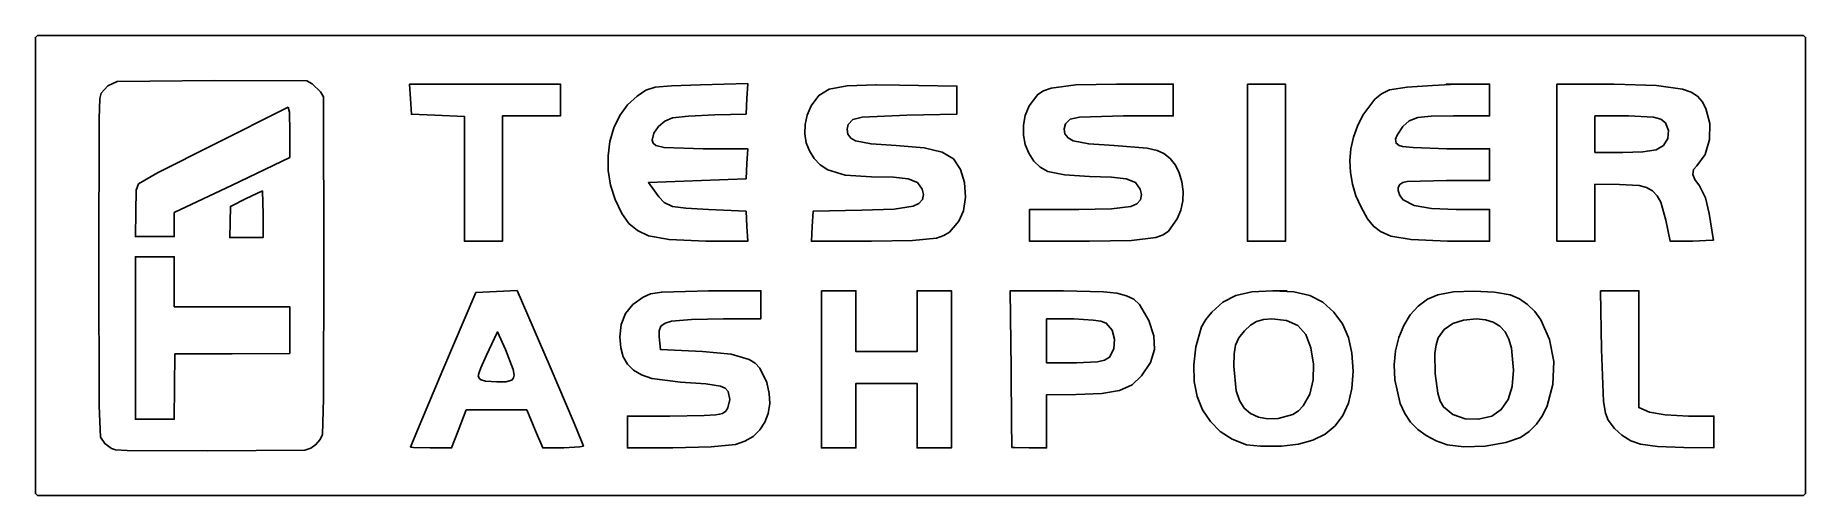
# Model space of a CAD drawing. Extents: x 0 to 142, y 0 to 37.
import ezdxf

# ---------------------------------------------------------------- set-up
doc = ezdxf.new("R2010")
doc.units = 0
doc.layers.add('Layer_1', color=7, linetype='CONTINUOUS')

msp = doc.modelspace()

# ---------------------------------------------------------------- linework, layer by layer
at = {"layer": 'Layer_1', "color": 7}
for points in [[(0.172912, 36.850391), (0, 36.687735), (0, 0.162655), (0.172912, -0.000001), (141.560952, -0.000001), (141.732312, 0.162655), (141.732312, 36.687735), (141.560952, 36.850391), (0.172912, 36.850391)], [(14.365112, 33.228695), (21.736504, 33.202775), (22.156632, 32.965263), (22.822488, 32.327575), (23.068192, 31.925967), (23.084832, 18.612327), (23.075389, 7.774773), (22.981688, 4.875471), (22.784532, 4.454536), (22.462369, 4.089927), (22.04836, 3.810764), (21.575664, 3.646167), (13.782632, 3.577127), (7.336509, 3.620467), (6.425468, 3.677072), (6.103336, 3.782967), (5.560727, 4.16779), (5.2206, 4.682639), (5.105795, 7.189191), (5.082568, 18.443959), (5.105271, 30.165415), (5.157166, 31.788995), (5.256992, 32.219671), (5.79154, 32.823774), (6.54168, 33.163967), (14.365064, 33.228767), (14.365112, 33.228695)], [(29.965432, 32.946623), (29.965432, 32.946623), (35.991432, 32.946623), (42.034232, 32.946623), (42.034232, 31.672695), (42.034232, 30.401647), (39.968392, 30.401647), (37.388472, 30.401647), (37.388472, 25.137503), (37.388472, 20.368551), (35.870152, 20.368551), (34.353432, 20.368551), (34.353432, 25.124551), (34.353432, 30.364215), (31.987272, 30.462103), (30.103512, 30.542711), (30.033912, 31.761935), (29.964312, 32.946623), (29.965432, 32.946623)], [(57.039672, 32.985423), (56.968472, 31.786343), (56.899672, 30.546967), (54.404632, 30.477927), (52.288792, 30.378607), (51.016232, 30.240415), (50.404662, 29.971323), (49.889272, 29.545151), (49.516882, 29.028832), (49.370632, 28.459791), (49.455122, 28.211498), (49.666392, 28.023631), (50.338312, 27.862415), (53.468872, 27.777479), (57.037672, 27.777479), (56.968072, 26.595679), (56.899272, 25.373567), (53.342552, 25.231063), (49.083512, 25.062647), (49.905592, 23.932663), (50.348822, 23.459001), (51.003672, 23.162543), (52.084712, 23.015903), (53.894632, 22.914959), (56.899272, 22.772455), (56.968072, 21.550343), (57.037672, 20.368543), (53.676552, 20.382943), (50.734152, 20.496663), (49.097592, 20.788871), (48.205306, 21.22591), (47.523462, 21.789608), (46.958663, 22.583107), (46.417512, 23.709551), (46.04391, 24.84974), (45.855939, 26.026207), (45.84552, 27.205808), (46.004572, 28.355401), (46.325017, 29.441841), (46.798775, 30.431986), (47.417766, 31.292692), (48.173912, 31.990815), (48.869392, 32.453428), (49.623912, 32.694719), (50.939132, 32.818907), (53.251912, 32.891927), (57.039192, 32.985487), (57.039672, 32.985423)], [(67.311512, 32.893343), (67.311512, 32.893343), (67.350712, 32.893343), (69.194952, 32.876063), (73.786232, 32.798303), (73.786232, 31.672639), (73.786232, 30.546975), (69.762312, 30.467775), (66.204072, 30.309439), (65.450232, 30.125183), (65.077112, 29.727895), (64.985812, 29.32872), (65.037912, 28.950575), (65.275612, 28.633419), (65.668952, 28.412215), (66.902912, 28.155229), (68.914712, 28.022119), (71.147132, 27.847308), (72.609512, 27.511103), (73.504802, 26.966848), (74.077832, 26.110503), (74.387222, 25.071213), (74.464472, 23.902359), (74.306032, 22.800132), (73.944312, 21.964839), (73.183022, 21.089453), (72.732001, 20.819357), (72.136312, 20.626135), (70.222372, 20.414818), (66.936952, 20.367031), (62.128872, 20.367031), (62.196872, 21.548831), (62.268072, 22.766615), (66.167672, 22.844375), (68.747112, 22.941611), (70.271992, 23.169695), (70.741572, 23.380912), (71.027192, 23.705175), (71.095712, 24.108089), (70.998392, 24.535759), (70.616072, 25.059719), (69.877512, 25.356255), (68.710302, 25.495008), (66.942552, 25.537623), (64.823792, 25.669742), (63.458632, 26.097583), (62.844725, 26.496258), (62.346773, 27.002499), (61.970638, 27.596641), (61.722182, 28.259021), (61.607267, 28.969973), (61.631756, 29.709832), (61.80151, 30.458934), (62.122392, 31.197615), (62.720932, 32.045215), (63.566312, 32.546399), (64.996812, 32.81242), (67.309672, 32.893311), (67.311512, 32.893343)], [(86.566952, 32.946623), (91.098872, 32.946623), (91.098872, 31.672695), (91.098872, 30.401647), (87.114552, 30.401647), (83.607832, 30.312399), (82.850872, 30.152615), (82.465672, 29.771159), (82.374052, 29.359079), (82.432072, 28.970807), (82.678672, 28.647736), (83.082712, 28.420935), (84.341212, 28.156707), (86.369512, 28.027959), (89.027702, 27.817268), (89.812113, 27.640089), (90.355512, 27.403231), (90.855646, 27.005292), (91.269882, 26.472451), (91.587533, 25.83389), (91.797912, 25.118791), (91.891218, 24.359433), (91.861322, 23.590123), (91.703401, 22.843103), (91.412632, 22.150615), (90.731962, 21.178314), (90.299568, 20.878923), (89.709352, 20.663639), (87.765182, 20.424433), (84.402312, 20.368551), (79.594152, 20.368551), (79.594152, 21.641039), (79.594152, 22.914967), (83.536232, 22.914967), (86.166882, 22.959145), (87.717832, 23.158231), (88.195742, 23.364517), (88.485432, 23.690839), (88.551062, 24.100357), (88.448632, 24.537247), (88.067912, 25.058335), (87.333832, 25.356311), (86.165262, 25.500274), (84.391352, 25.553511), (82.404472, 25.684503), (81.072712, 25.943607), (80.453787, 26.293838), (79.938211, 26.791921), (79.535913, 27.40772), (79.256822, 28.111099), (79.110867, 28.87192), (79.107978, 29.660047), (79.258083, 30.445343), (79.571112, 31.197671), (80.254492, 32.118083), (80.712604, 32.412313), (81.332072, 32.629943), (83.297212, 32.882195), (86.566392, 32.946623), (86.566952, 32.946623)], [(97.041992, 32.946623), (98.558712, 32.946623), (100.076952, 32.946623), (100.076952, 26.656151), (100.076952, 20.368551), (98.558712, 20.368551), (97.041992, 20.368551), (97.041992, 26.656151), (97.041992, 32.946623)], [(113.210792, 32.946623), (116.430792, 32.946623), (116.430792, 31.672695), (116.430792, 30.401647), (113.535352, 30.401647), (111.751272, 30.385452), (110.679272, 30.286487), (110.004952, 30.016235), (109.496232, 29.550911), (109.023112, 28.868607), (108.909272, 28.550487), (108.946872, 28.210767), (109.191112, 28.032279), (109.467112, 27.963239), (110.311992, 27.863911), (113.017912, 27.777543), (116.430472, 27.777543), (116.430472, 26.505055), (116.430472, 25.231119), (112.979912, 25.231119), (109.840232, 25.144759), (109.490642, 25.068807), (109.233512, 24.914447), (109.105812, 24.669333), (109.106152, 24.422143), (109.242232, 24.022487), (109.505032, 23.682255), (110.392392, 23.223071), (111.772182, 22.989655), (113.751912, 22.919343), (116.430472, 22.914543), (116.430472, 21.640607), (116.430472, 20.368119), (113.069352, 20.381079), (110.148232, 20.496239), (108.520632, 20.782687), (107.707557, 21.151754), (107.131092, 21.571556), (106.654077, 22.174509), (106.139352, 23.093031), (105.734853, 24.006449), (105.452009, 24.940025), (105.290542, 25.884594), (105.250172, 26.830992), (105.330619, 27.770055), (105.531604, 28.69262), (105.852849, 29.589523), (106.294072, 30.451599), (107.247712, 31.738133), (107.783324, 32.165035), (108.419032, 32.479807), (109.834917, 32.702498), (111.871352, 32.845654), (113.314267, 32.922124), (113.433758, 32.939368), (112.949592, 32.944759), (113.210472, 32.944759), (113.210472, 32.946359), (113.210792, 32.946623)], [(121.824712, 32.946623), (121.824712, 32.946623), (126.415912, 32.937983), (129.785952, 32.851783), (131.886872, 32.552199), (132.566018, 32.304622), (133.065682, 31.979409), (133.440441, 31.553734), (133.744872, 31.004775), (134.078166, 29.78849), (134.048122, 28.507374), (133.685573, 27.323024), (133.021352, 26.397039), (132.766632, 26.100503), (132.699432, 25.703207), (132.870952, 25.301039), (133.228712, 24.804983), (133.719312, 23.83537), (134.021992, 22.599711), (134.335992, 20.595975), (134.355992, 20.466423), (134.286392, 20.447703), (132.699832, 20.368503), (130.891832, 20.368503), (130.544472, 22.064191), (130.142762, 23.493914), (129.861361, 24.00315), (129.485752, 24.391815), (129.005031, 24.661632), (128.415102, 24.823184), (126.826952, 24.924415), (124.858232, 24.930015), (124.858232, 22.402311), (124.858232, 20.368343), (123.341512, 20.368343), (121.823192, 20.368343), (121.823192, 26.657383), (121.823192, 32.946415), (121.824712, 32.946623)], [(20.24856, 31.094007), (14.283192, 28.122943), (9.765464, 25.832304), (8.242, 24.961871), (8.080846, 24.463013), (8.029648, 22.733567), (8.003888, 20.739903), (9.563096, 20.739903), (11.12232, 20.739903), (11.12232, 21.697151), (11.12232, 22.655839), (15.740816, 24.866863), (20.359296, 27.077887), (20.359296, 29.106103), (20.336544, 30.709091), (20.24856, 31.094007), (20.24856, 31.094007)], [(124.861272, 30.401623), (124.861272, 30.152591), (124.861272, 28.937679), (124.861272, 27.473743), (127.103032, 27.478543), (128.700232, 27.536143), (129.766392, 27.675775), (130.351228, 28.026338), (130.696522, 28.586142), (130.763311, 29.235962), (130.512632, 29.856575), (130.134612, 30.142667), (129.546472, 30.299927), (127.545912, 30.402127), (124.861272, 30.402127), (124.861272, 30.401623)], [(18.194896, 24.397599), (16.885944, 23.777191), (15.608832, 23.158215), (15.583072, 21.905879), (15.558832, 20.654983), (16.893568, 20.654983), (18.228312, 20.654983), (18.228312, 22.526287), (18.194952, 24.397599), (18.194896, 24.397599)], [(8.012968, 19.123391), (8.012968, 12.615551), (8.012968, 6.109151), (9.56764, 6.109151), (11.119272, 6.109151), (11.143512, 8.723231), (11.166232, 11.340183), (15.763472, 11.361783), (20.362256, 11.383383), (20.362256, 13.254695), (20.362256, 15.126007), (15.742248, 15.126007), (11.12224, 15.126007), (11.12224, 17.123983), (11.12224, 19.123415), (9.569088, 19.123415), (8.012904, 19.123415), (8.012968, 19.123391)], [(38.565352, 16.418623), (41.216712, 10.306639), (43.135432, 5.801103), (43.719352, 4.368831), (43.874072, 3.962903), (43.588872, 3.900983), (42.311832, 3.821783), (40.620632, 3.821783), (40.042792, 5.186399), (39.340472, 6.860495), (36.921272, 6.860495), (34.497432, 6.860495), (33.846792, 5.179199), (33.321992, 3.821783), (31.597512, 3.821783), (30.270392, 3.857783), (30.036792, 3.879383), (30.147512, 4.155759), (30.725352, 5.553487), (32.631832, 10.064783), (35.269512, 16.254495), (36.927352, 16.337983), (38.565352, 16.418591), (38.565352, 16.418623)], [(53.887912, 16.398543), (53.904712, 16.398543), (58.086392, 16.398543), (58.086392, 15.278639), (58.086392, 14.157287), (55.099832, 14.157287), (52.541112, 14.099687), (50.927352, 13.955743), (50.428802, 13.813099), (50.082472, 13.564207), (49.930302, 13.181374), (49.941512, 12.703399), (50.047592, 11.698655), (53.411752, 11.525911), (55.716082, 11.313573), (57.149032, 10.908383), (57.623101, 10.605666), (57.992402, 10.211098), (58.550472, 9.044271), (58.759532, 8.187717), (58.798939, 7.362237), (58.678939, 6.586259), (58.409772, 5.878213), (58.001683, 5.256529), (57.464914, 4.739636), (56.80971, 4.345964), (56.046312, 4.093943), (54.117032, 3.916879), (51.034952, 3.834831), (47.399432, 3.821871), (47.399432, 5.094359), (47.399432, 6.365407), (50.807512, 6.365407), (53.536152, 6.420127), (54.473512, 6.480527), (54.785912, 6.516527), (55.011912, 6.571247), (55.273802, 6.764128), (55.447192, 7.037631), (55.597352, 7.704103), (55.465512, 8.344671), (55.216722, 8.595412), (54.845112, 8.763551), (53.676472, 8.954772), (51.655352, 9.081679), (49.362072, 9.387751), (48.526637, 9.670029), (47.881672, 10.043239), (47.403831, 10.515258), (47.071482, 11.103658), (46.874628, 11.826522), (46.803272, 12.701935), (46.906778, 13.709597), (47.247202, 14.571994), (47.829801, 15.298987), (48.659832, 15.900439), (49.252302, 16.147383), (50.150712, 16.299167), (52.990122, 16.37716), (54.181846, 16.393582), (54.283128, 16.397312), (53.887992, 16.398495), (53.887912, 16.398543)], [(62.934152, 16.398543), (64.314392, 16.398543), (65.696152, 16.398543), (65.696152, 14.213431), (65.696152, 11.533143), (68.141112, 11.533143), (70.587672, 11.533143), (70.587672, 14.213431), (70.587672, 16.398543), (71.967912, 16.398543), (73.348072, 16.398543), (73.348072, 10.109503), (73.348072, 3.821911), (71.967912, 3.821911), (70.587672, 3.821911), (70.587672, 6.158167), (70.587672, 8.988159), (68.141112, 8.988159), (65.696152, 8.988159), (65.696152, 6.158167), (65.696152, 3.821911), (64.314392, 3.821911), (62.934152, 3.821911), (62.934152, 10.109503), (62.934152, 16.398543)], [(78.059512, 16.398543), (78.059512, 16.398543), (82.310952, 16.398543), (85.508592, 16.322841), (86.579427, 16.203259), (87.370872, 16.007007), (87.951541, 15.719832), (88.396662, 15.315434), (89.136312, 14.016223), (89.547951, 12.796531), (89.596402, 11.700777), (89.272988, 10.659032), (88.569032, 9.601367), (87.800362, 8.876952), (86.811192, 8.423887), (85.382892, 8.174203), (83.330232, 8.089927), (80.954952, 8.075527), (80.954952, 5.701839), (80.954952, 3.821895), (79.574712, 3.821895), (78.428072, 3.844935), (78.186872, 3.860775), (78.178872, 4.191855), (78.162072, 5.603975), (78.116472, 10.188687), (78.055672, 16.398551), (78.059512, 16.398543)], [(99.075832, 16.393743), (100.755476, 16.308052), (102.047482, 16.023687), (103.076163, 15.499705), (103.965832, 14.695167), (104.651652, 13.751738), (105.133172, 12.662658), (105.414382, 11.40587), (105.499272, 9.959319), (105.399053, 8.589027), (105.123822, 7.405394), (104.675716, 6.404009), (104.056872, 5.580463), (103.264214, 4.926278), (102.289172, 4.436391), (101.125639, 4.111528), (99.767512, 3.952415), (98.089992, 3.946815), (96.964552, 4.074927), (95.829366, 4.524111), (94.864302, 5.145933), (94.072683, 5.929314), (93.457832, 6.863175), (93.025153, 7.938399), (92.784002, 9.144506), (92.743266, 10.469123), (92.911832, 11.899879), (93.364162, 13.502266), (93.706858, 14.102769), (94.185912, 14.698207), (95.074342, 15.5009), (96.103232, 16.024087), (97.395942, 16.308257), (99.075832, 16.393903), (100.152795, 16.39381), (100.197668, 16.393782), (100.033132, 16.393763), (99.075832, 16.393743), (99.075832, 16.393743)], [(115.171912, 16.382223), (116.811592, 16.29839), (118.078072, 16.071295), (118.816601, 15.757328), (119.473241, 15.307859), (120.045698, 14.740074), (120.531682, 14.071162), (121.235058, 12.498703), (121.565032, 10.727983), (121.503876, 8.909594), (121.044042, 7.196973), (120.663719, 6.424644), (120.182643, 5.731939), (119.600455, 5.136585), (118.916792, 4.656311), (117.727752, 4.241082), (116.066872, 3.966799), (114.364042, 3.905412), (113.046952, 4.074767), (112.144597, 4.398303), (111.356734, 4.806162), (110.679921, 5.302963), (110.110712, 5.893324), (109.645663, 6.581865), (109.281329, 7.373205), (108.841032, 9.282759), (108.784561, 10.466197), (108.89325, 11.59773), (109.154229, 12.655754), (109.554632, 13.618666), (110.08159, 14.464862), (110.722235, 15.17274), (111.463698, 15.720696), (112.293112, 16.087127), (113.540662, 16.307464), (115.171912, 16.382223), (115.171912, 16.382223)], [(125.305672, 16.398543), (126.842152, 16.398543), (128.383192, 16.398543), (128.383192, 11.926111), (128.383192, 7.046319), (129.238552, 6.683567), (130.489912, 6.454695), (132.349432, 6.365447), (134.397032, 6.365447), (134.397032, 5.094399), (134.397032, 3.826223), (131.994552, 3.853583), (129.871032, 3.942831), (128.515112, 4.108367), (127.729778, 4.398443), (127.025122, 4.826415), (126.420081, 5.378665), (125.933592, 6.041575), (125.709782, 6.594042), (125.557432, 7.542935), (125.393592, 11.695807), (125.305672, 16.398543)], [(37.004712, 13.120055), (36.765032, 12.610487), (36.127992, 11.257391), (35.671512, 10.223855), (35.525832, 9.849583), (35.458632, 9.589047), (35.558792, 9.352975), (35.701432, 9.262287), (36.025912, 9.171599), (36.952632, 9.101039), (37.659432, 9.118319), (38.132632, 9.244991), (38.291272, 9.430621), (38.345032, 9.655239), (38.263112, 10.094279), (37.648872, 11.710799), (37.004232, 13.120039), (37.004712, 13.120055)], [(80.957992, 14.155359), (80.957992, 13.907767), (80.957992, 12.389135), (80.957992, 10.621463), (83.348312, 10.621463), (85.028872, 10.723671), (85.605272, 10.848903), (86.005832, 11.072023), (86.338372, 11.739356), (86.386392, 12.517239), (86.207272, 13.260167), (85.743272, 13.802695), (85.303042, 13.963881), (84.701352, 14.060351), (83.148232, 14.155359), (80.957992, 14.155359)], [(98.987912, 14.152159), (98.325552, 14.111578), (97.771432, 13.953511), (97.283232, 13.646737), (96.806792, 13.180519), (96.362692, 12.620883), (96.093912, 12.047663), (95.975202, 11.340595), (95.951352, 10.359159), (96.150292, 8.380111), (96.407967, 7.621681), (96.787112, 7.012391), (97.294228, 6.561141), (97.922042, 6.274907), (98.661891, 6.147252), (99.505112, 6.171743), (100.673482, 6.487915), (101.124853, 6.782078), (101.504232, 7.177935), (102.030963, 8.133453), (102.311342, 9.274681), (102.343246, 10.532426), (102.124552, 11.837495), (101.717222, 12.899526), (101.087112, 13.629631), (100.182952, 14.031712), (98.987912, 14.152159), (98.987912, 14.152159)], [(115.378232, 14.144959), (114.343628, 14.056393), (113.476282, 13.77365), (112.795851, 13.299421), (112.321992, 12.636399), (112.144675, 12.08328), (112.053712, 11.391771), (112.071752, 9.779055), (112.296152, 8.204271), (112.479562, 7.574404), (112.739112, 7.101647), (113.496126, 6.489059), (114.472762, 6.1529), (115.547213, 6.10866), (116.597672, 6.371831), (117.366152, 6.89254), (117.911192, 7.691823), (118.230862, 8.741751), (118.341912, 10.036719), (118.192062, 11.816948), (117.980371, 12.519381), (117.667032, 13.101343), (117.244866, 13.557344), (116.717362, 13.881415), (116.092493, 14.076353), (115.378232, 14.144959), (115.378232, 14.144959)]]:
    msp.add_lwpolyline(points, dxfattribs=at)

doc.saveas('drawing.dxf')
